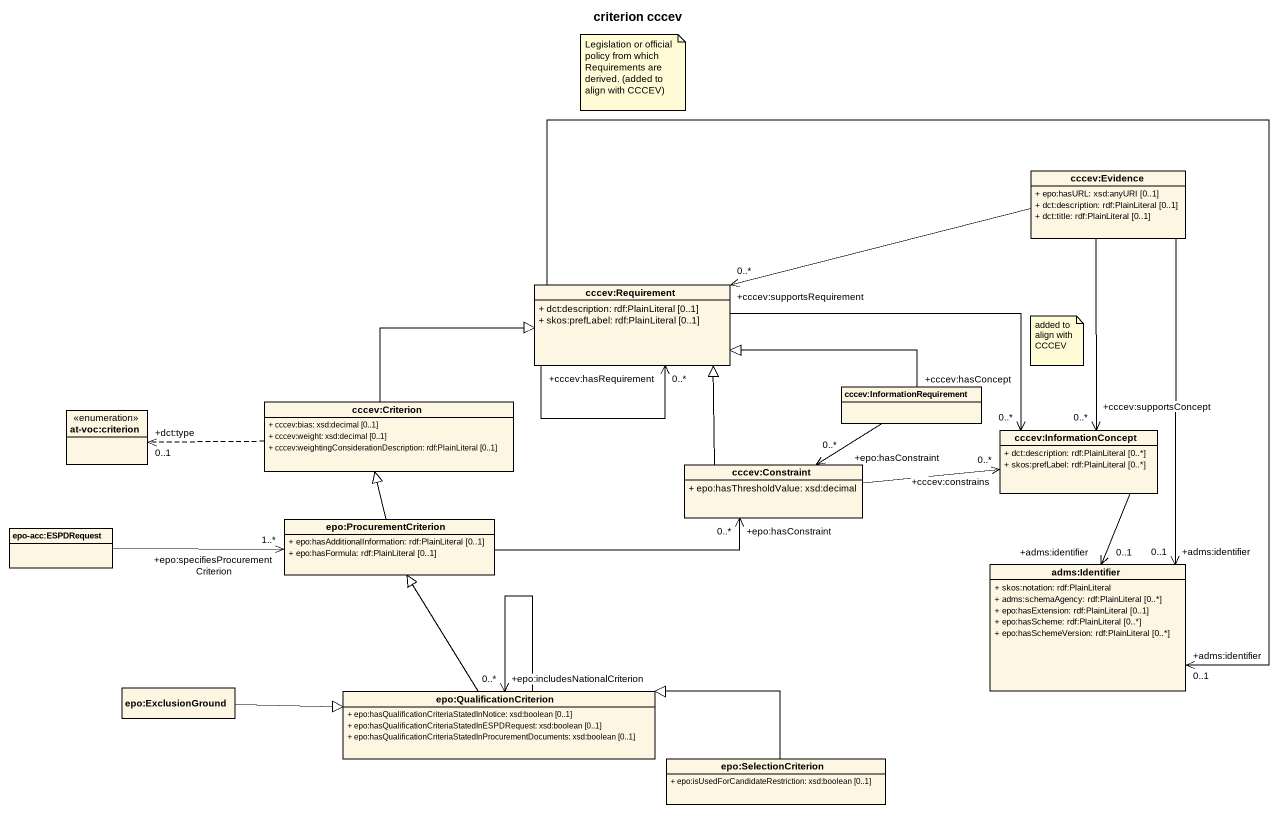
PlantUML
@startuml
title criterion cccev
hide circle
hide empty members
skinparam classAttributeIconSize 0
class "cccev:Evidence" as cccev_Evidence {
  + epo:hasURL: xsd:anyURI [0..1]
  + dct:description: rdf:PlainLiteral [0..1]
  + dct:title: rdf:PlainLiteral [0..1]
}
class "cccev:Requirement" as cccev_Requirement {
  + dct:description: rdf:PlainLiteral [0..1]
  + skos:prefLabel: rdf:PlainLiteral [0..1]
}
enum "at-voc:criterion" as at_voc_criterion
class "cccev:Criterion" as cccev_Criterion {
  + cccev:bias: xsd:decimal [0..1]
  + cccev:weight: xsd:decimal [0..1]
  + cccev:weightingConsiderationDescription: rdf:PlainLiteral [0..1]
}
class "cccev:InformationRequirement" as cccev_InformationRequirement
class "cccev:InformationConcept" as cccev_InformationConcept {
  + dct:description: rdf:PlainLiteral [0..*]
  + skos:prefLabel: rdf:PlainLiteral [0..*]
}
class "cccev:Constraint" as cccev_Constraint {
  + epo:hasThresholdValue: xsd:decimal
}
class "epo-acc:ESPDRequest" as epo_acc_ESPDRequest
class "epo:ProcurementCriterion" as epo_ProcurementCriterion {
  + epo:hasAdditionalInformation: rdf:PlainLiteral [0..1]
  + epo:hasFormula: rdf:PlainLiteral [0..1]
}
class "adms:Identifier" as adms_Identifier {
  + skos:notation: rdf:PlainLiteral
  + adms:schemaAgency: rdf:PlainLiteral [0..*]
  + epo:hasExtension: rdf:PlainLiteral [0..1]
  + epo:hasScheme: rdf:PlainLiteral [0..*]
  + epo:hasSchemeVersion: rdf:PlainLiteral [0..*]
}
class "epo:ExclusionGround" as epo_ExclusionGround
class "epo:QualificationCriterion" as epo_QualificationCriterion {
  + epo:hasQualificationCriteriaStatedInNotice: xsd:boolean [0..1]
  + epo:hasQualificationCriteriaStatedInESPDRequest: xsd:boolean [0..1]
  + epo:hasQualificationCriteriaStatedInProcurementDocuments: xsd:boolean [0..1]
}
class "epo:SelectionCriterion" as epo_SelectionCriterion {
  + epo:isUsedForCandidateRestriction: xsd:boolean [0..1]
}
cccev_Evidence -left-> "+cccev:supportsRequirement\n0..*" cccev_Requirement
cccev_Evidence --> "+cccev:supportsConcept\n0..*" cccev_InformationConcept
cccev_Evidence --> "+adms:identifier\n0..1" adms_Identifier
cccev_Requirement --> "+cccev:hasRequirement\n0..*" cccev_Requirement
cccev_Requirement -right-> "+cccev:hasConcept\n0..*" cccev_InformationConcept
cccev_Requirement --> "+adms:identifier\n0..1" adms_Identifier
cccev_Criterion -right-|> cccev_Requirement
cccev_Criterion .left.> "+dct:type\n0..1" at_voc_criterion
cccev_InformationRequirement -left-|> cccev_Requirement
cccev_InformationRequirement --> "+epo:hasConstraint\n0..*" cccev_Constraint
cccev_InformationConcept --> "+adms:identifier\n0..1" adms_Identifier
cccev_Constraint -up-|> cccev_Requirement
cccev_Constraint -right-> "+cccev:constrains\n0..*" cccev_InformationConcept
epo_acc_ESPDRequest -right-> "+epo:specifiesProcurementCriterion\n1..*" epo_ProcurementCriterion
epo_ProcurementCriterion -up-|> cccev_Criterion
epo_ProcurementCriterion -right-> "+epo:hasConstraint\n0..*" cccev_Constraint
epo_ExclusionGround -right-|> epo_QualificationCriterion
epo_QualificationCriterion -up-|> epo_ProcurementCriterion
epo_QualificationCriterion --> "+epo:includesNationalCriterion\n0..*" epo_QualificationCriterion
epo_SelectionCriterion -left-|> epo_QualificationCriterion
note as N1
  Legislation or official policy from which Requirements are derived. (added to align with CCCEV)
end note
note as N2
  added to align with CCCEV
end note
@enduml
